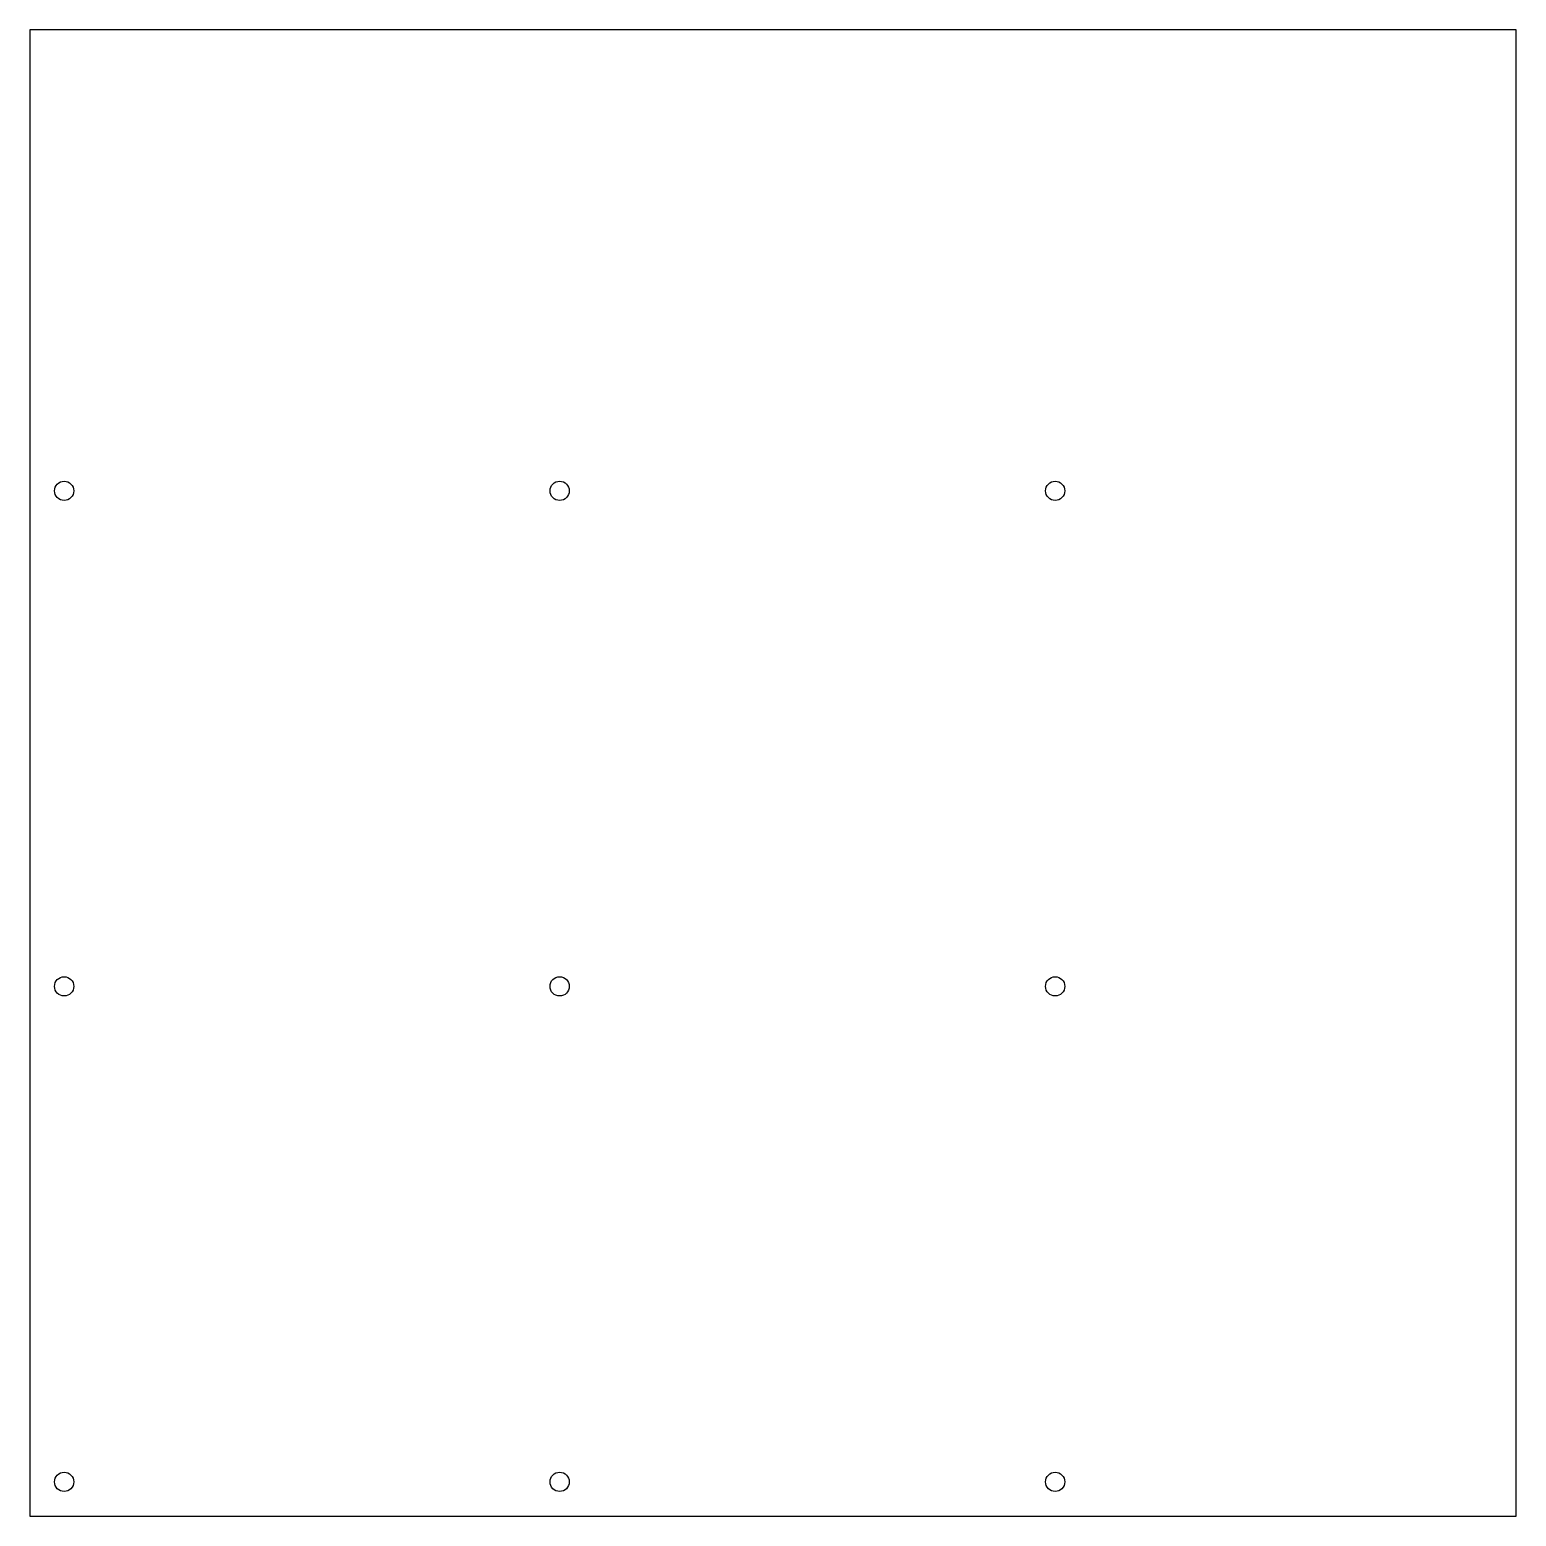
# Model space of a CAD drawing. Header units: millimetres. Extents: x -270 to 270, y -270 to 270.
import ezdxf

# ---------------------------------------------------------------- set-up
doc = ezdxf.new("R2010")
doc.units = ezdxf.units.MM

msp = doc.modelspace()

# ---------------------------------------------------------------- linework, layer by layer
at = {"color": 7, "linetype": 'Continuous', "lineweight": 25}
for p, q in [((270, 270), (-270, 270)), ((-270, 270), (-270, -270)), ((270, -270), (270, 270)), ((-270, -270), (270, -270))]:
    msp.add_line(p, q, dxfattribs=at)
for centre in [(-257.5, 102.5), (-77.5, 102.5), (102.5, 102.5), (-257.5, -77.5), (-77.5, -77.5), (102.5, -77.5), (-257.5, -257.5), (-77.5, -257.5), (102.5, -257.5)]:
    msp.add_circle(centre, 3.5, dxfattribs=at)

doc.saveas('drawing.dxf')
